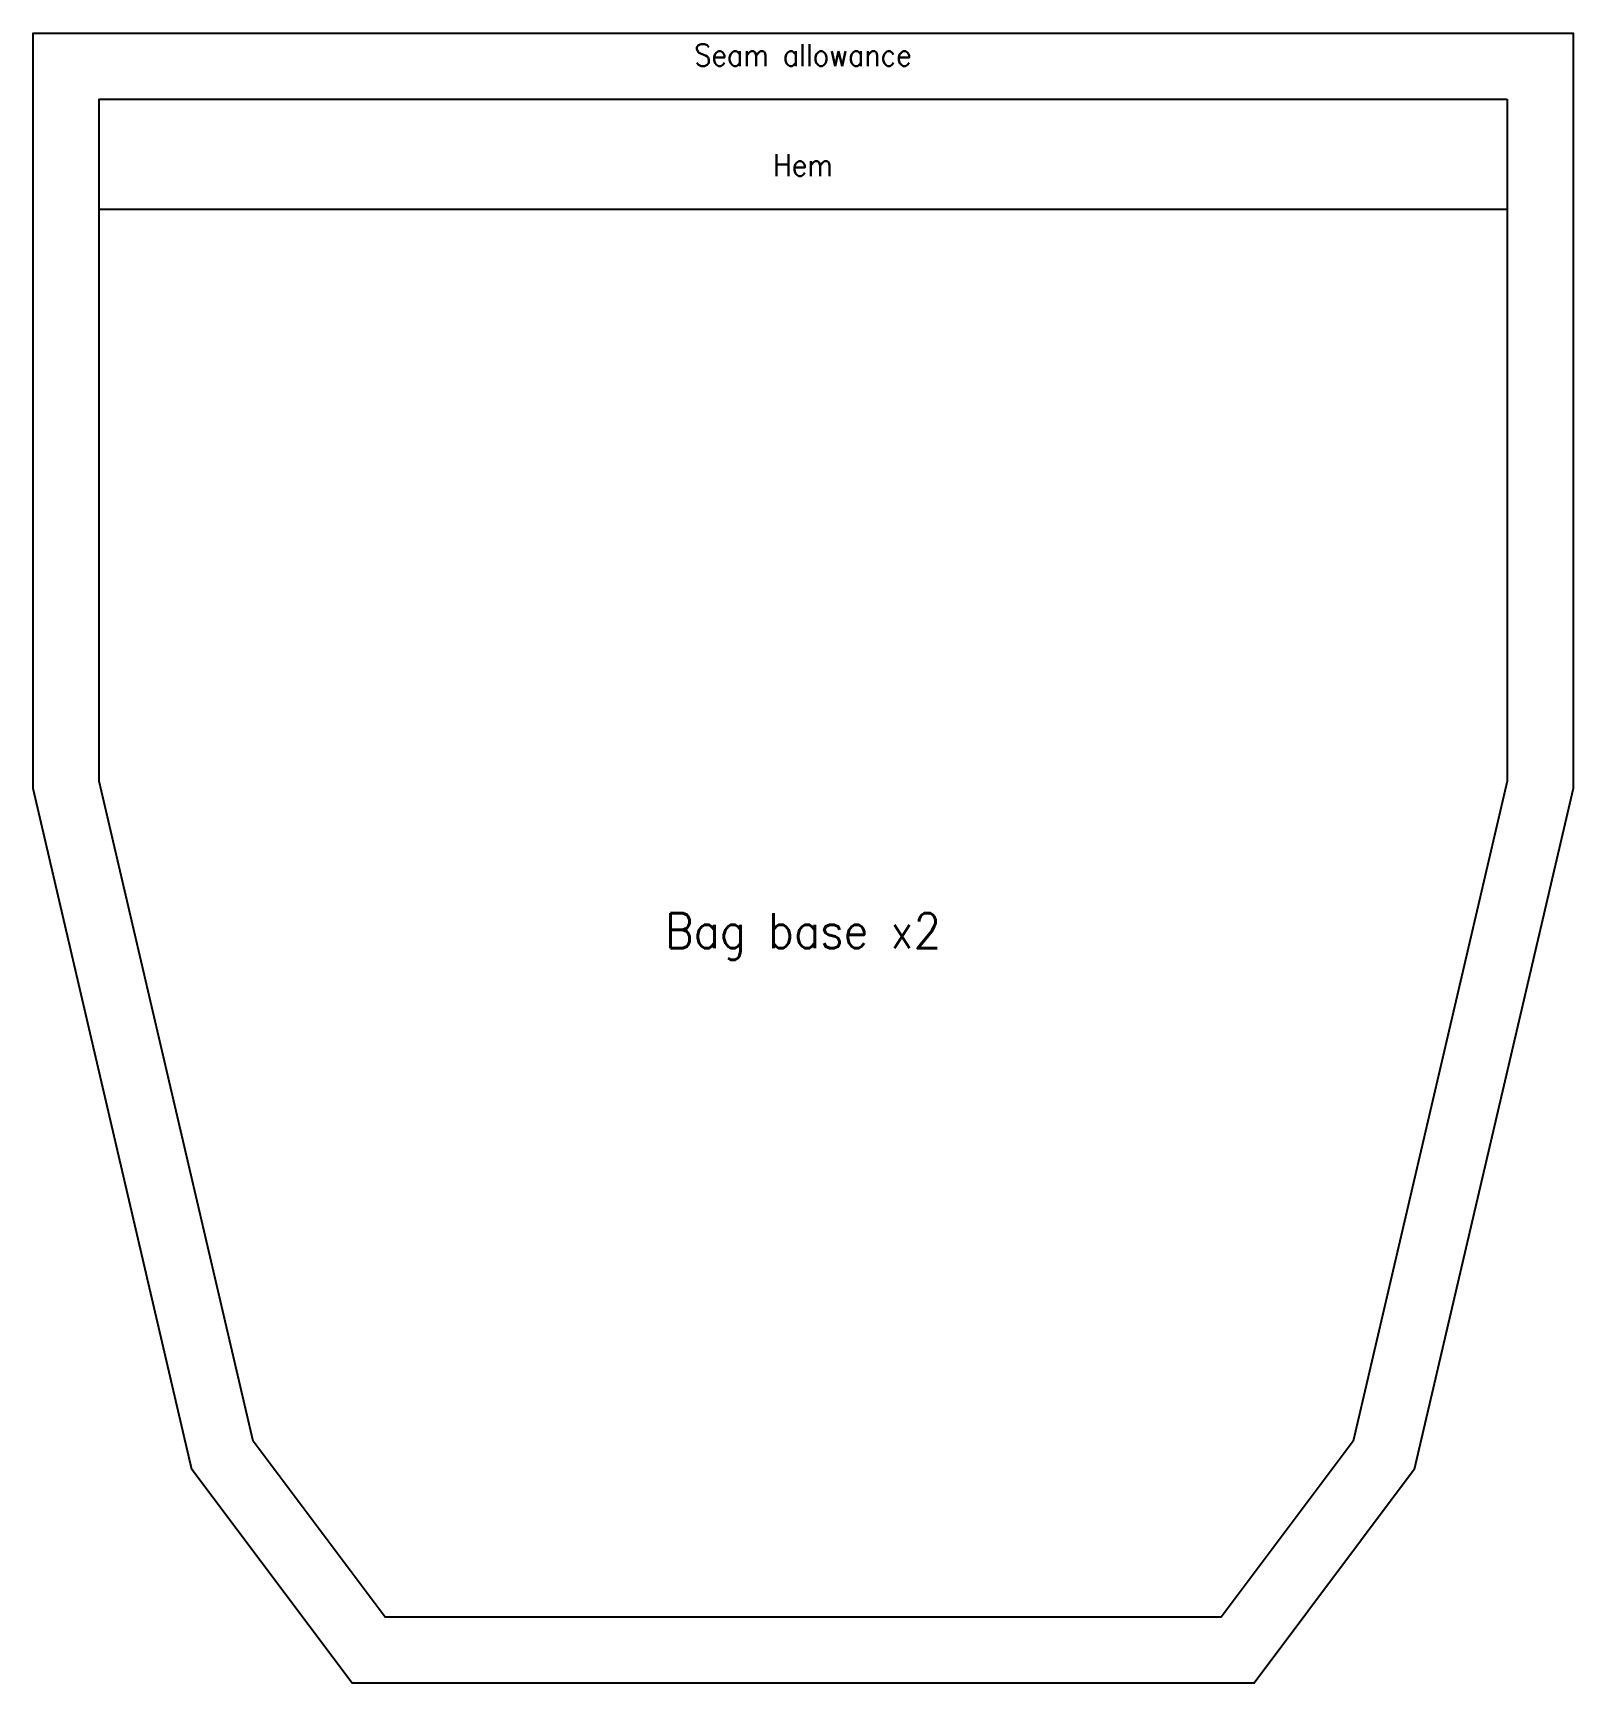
# Model space of a CAD drawing. Header units: millimetres. Extents: x -175 to 175, y -175 to 200.
import ezdxf
from ezdxf.enums import TextEntityAlignment as Align

# ---------------------------------------------------------------- set-up
doc = ezdxf.new("R2010")
doc.units = ezdxf.units.MM
doc.layers.get('0').update_dxf_attribs({"lineweight": 25, "true_color": 0xffffff})
doc.styles.add('textstyle0', font='')
doc.styles.add('textstyle1', font='')
doc.styles.add('textstyle2', font='')
doc.styles.get('textstyle0').set_extended_font_data('standard')
doc.styles.get('textstyle1').set_extended_font_data('standard')
doc.styles.get('textstyle2').set_extended_font_data('standard')

msp = doc.modelspace()

# ---------------------------------------------------------------- linework, layer by layer
at = {"flags": 128}
for points in [[(175, 28.27), (138.89, -126.48), (102.5, -175), (-102.5, -175), (-138.89, -126.48), (-175, 28.27), (-175, 200), (175, 200)], [(160, 185), (160, 30), (125, -120), (95, -160), (-95, -160), (-125, -120), (-160, 30), (-160, 185)]]:
    msp.add_lwpolyline(points, close=True, dxfattribs=at)
msp.add_lwpolyline([(-160, 160), (160, 160)], dxfattribs=at)

# ---------------------------------------------------------------- texts
for s, height, style, p in [('Seam allowance', 5, 'textstyle0', (0, 197.5)), ('Hem', 5, 'textstyle1', (0, 172.5)), ('Bag base x2', 8, 'textstyle2', (0, 0))]:
    msp.add_text(s, height=height, dxfattribs=dict(style=style)).set_placement(p, align=Align.TOP_CENTER)

doc.saveas('drawing.dxf')
